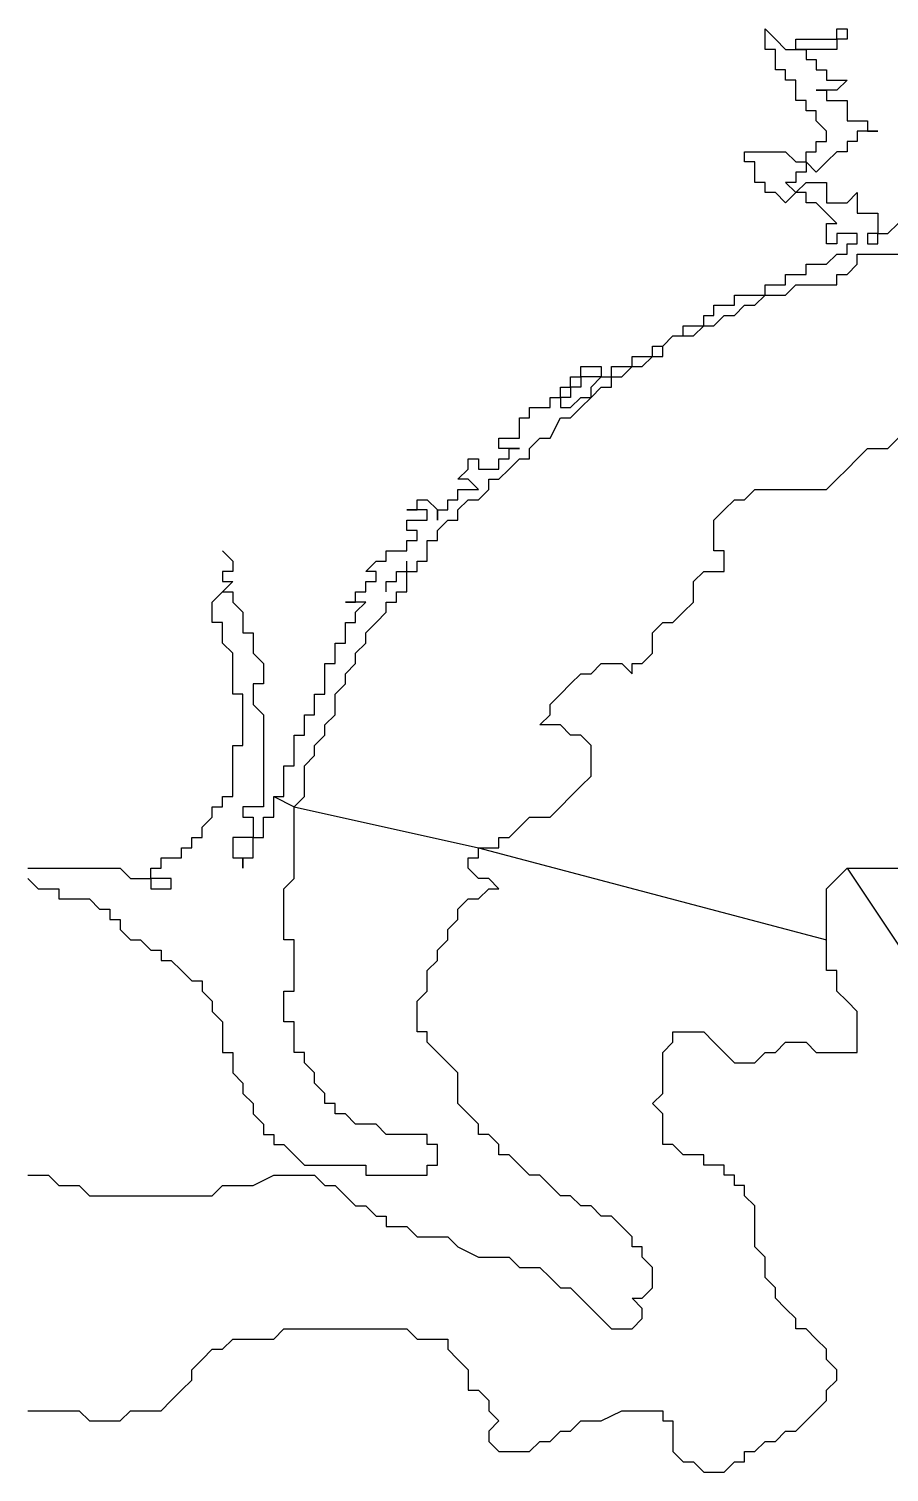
# Model space of a CAD drawing. Extents: x -79.2 to -65.2, y 32.5 to 44.8.
# Drawn here: x -78.159 to -77.319, y 33.32 to 34.73 of the extents above; entities that cross this region are included whole.
import ezdxf

# ---------------------------------------------------------------- set-up
doc = ezdxf.new("R2010")
doc.units = 0

msp = doc.modelspace()

# ---------------------------------------------------------------- linework, layer by layer
at = {"layer": '0FINSTR_G'}
for points in [[(-77.58, 34.4), (-77.57, 34.4), (-77.57, 34.41), (-77.57, 34.41), (-77.57, 34.41), (-77.56, 34.41), (-77.56, 34.41), (-77.55, 34.41), (-77.55, 34.42), (-77.55, 34.42), (-77.54, 34.42), (-77.54, 34.42), (-77.54, 34.42), (-77.53, 34.43), (-77.53, 34.43), (-77.53, 34.43), (-77.52, 34.43), (-77.52, 34.44), (-77.52, 34.44), (-77.51, 34.44), (-77.51, 34.44), (-77.51, 34.44), (-77.5, 34.44), (-77.5, 34.45), (-77.5, 34.45), (-77.5, 34.45), (-77.49, 34.45), (-77.49, 34.45), (-77.49, 34.46), (-77.48, 34.46), (-77.48, 34.46), (-77.48, 34.46), (-77.47, 34.46), (-77.47, 34.46), (-77.47, 34.46), (-77.47, 34.47), (-77.46, 34.47), (-77.46, 34.47), (-77.46, 34.47), (-77.45, 34.47), (-77.45, 34.47), (-77.45, 34.47), (-77.44, 34.47), (-77.44, 34.48), (-77.44, 34.48), (-77.43, 34.48), (-77.43, 34.48), (-77.43, 34.48), (-77.42, 34.48), (-77.42, 34.49), (-77.42, 34.49), (-77.41, 34.49), (-77.41, 34.49), (-77.41, 34.49), (-77.4, 34.49), (-77.4, 34.5), (-77.39, 34.5), (-77.39, 34.5), (-77.39, 34.5), (-77.38, 34.5), (-77.38, 34.5), (-77.38, 34.5), (-77.38, 34.5), (-77.37, 34.51), (-77.37, 34.51), (-77.37, 34.51), (-77.36, 34.51), (-77.36, 34.51), (-77.36, 34.52), (-77.35, 34.52), (-77.35, 34.52), (-77.35, 34.52), (-77.35, 34.53), (-77.35, 34.53), (-77.36, 34.53), (-77.36, 34.53), (-77.37, 34.53), (-77.37, 34.53), (-77.37, 34.52), (-77.37, 34.52), (-77.37, 34.52), (-77.37, 34.52), (-77.38, 34.52), (-77.38, 34.52), (-77.38, 34.52), (-77.38, 34.53), (-77.38, 34.53), (-77.38, 34.53), (-77.38, 34.53), (-77.38, 34.54), (-77.37, 34.54), (-77.37, 34.54), (-77.37, 34.54), (-77.38, 34.55), (-77.38, 34.55), (-77.38, 34.55), (-77.38, 34.55), (-77.38, 34.55), (-77.39, 34.56), (-77.39, 34.56), (-77.4, 34.56), (-77.4, 34.56), (-77.4, 34.57), (-77.41, 34.57), (-77.41, 34.57), (-77.41, 34.57), (-77.42, 34.56), (-77.42, 34.56), (-77.42, 34.56), (-77.43, 34.57), (-77.43, 34.57), (-77.44, 34.57), (-77.44, 34.57), (-77.44, 34.57), (-77.44, 34.58), (-77.44, 34.58), (-77.44, 34.58), (-77.45, 34.58), (-77.45, 34.59), (-77.45, 34.59), (-77.45, 34.59), (-77.45, 34.6), (-77.45, 34.6), (-77.45, 34.6), (-77.46, 34.6), (-77.46, 34.6), (-77.46, 34.6), (-77.46, 34.61), (-77.45, 34.61), (-77.45, 34.61), (-77.45, 34.61), (-77.45, 34.61), (-77.44, 34.61), (-77.44, 34.61), (-77.43, 34.61), (-77.43, 34.61), (-77.43, 34.61), (-77.42, 34.61), (-77.42, 34.61), (-77.42, 34.61), (-77.42, 34.61), (-77.41, 34.6), (-77.41, 34.6), (-77.41, 34.6), (-77.4, 34.6), (-77.4, 34.61), (-77.4, 34.61), (-77.4, 34.61), (-77.39, 34.61), (-77.39, 34.62), (-77.39, 34.62), (-77.38, 34.62), (-77.38, 34.62), (-77.38, 34.62), (-77.38, 34.62), (-77.38, 34.63), (-77.38, 34.63), (-77.38, 34.63), (-77.38, 34.63), (-77.39, 34.64), (-77.39, 34.64), (-77.39, 34.64), (-77.39, 34.64), (-77.39, 34.65), (-77.39, 34.65), (-77.39, 34.65), (-77.4, 34.65), (-77.4, 34.66), (-77.4, 34.66), (-77.4, 34.66), (-77.4, 34.66), (-77.41, 34.66), (-77.41, 34.67), (-77.41, 34.67), (-77.41, 34.67), (-77.41, 34.67), (-77.41, 34.68), (-77.42, 34.68), (-77.42, 34.68), (-77.42, 34.69), (-77.42, 34.69), (-77.42, 34.69), (-77.43, 34.69), (-77.43, 34.69), (-77.43, 34.69), (-77.43, 34.7), (-77.43, 34.7), (-77.43, 34.7), (-77.43, 34.71), (-77.43, 34.71), (-77.44, 34.71), (-77.44, 34.72), (-77.44, 34.72), (-77.44, 34.72), (-77.44, 34.73)], [(-77.44, 34.73), (-77.43, 34.72), (-77.43, 34.72), (-77.43, 34.72), (-77.43, 34.72), (-77.42, 34.71), (-77.42, 34.71), (-77.42, 34.71), (-77.41, 34.71), (-77.41, 34.72), (-77.41, 34.72), (-77.41, 34.72), (-77.41, 34.72), (-77.4, 34.72), (-77.4, 34.72), (-77.4, 34.72), (-77.39, 34.72), (-77.39, 34.72), (-77.39, 34.72), (-77.38, 34.72), (-77.38, 34.72), (-77.38, 34.72), (-77.37, 34.72), (-77.37, 34.73), (-77.37, 34.73), (-77.37, 34.73), (-77.36, 34.73), (-77.36, 34.73), (-77.36, 34.72), (-77.36, 34.72), (-77.37, 34.72), (-77.37, 34.72), (-77.37, 34.72), (-77.37, 34.71), (-77.38, 34.71), (-77.38, 34.71), (-77.39, 34.71), (-77.39, 34.71), (-77.4, 34.71), (-77.4, 34.71), (-77.4, 34.71), (-77.41, 34.71), (-77.41, 34.71), (-77.4, 34.71), (-77.4, 34.7), (-77.4, 34.7), (-77.39, 34.7), (-77.39, 34.7), (-77.39, 34.7), (-77.39, 34.7), (-77.39, 34.69), (-77.39, 34.69), (-77.38, 34.69), (-77.38, 34.68), (-77.38, 34.68), (-77.38, 34.68), (-77.37, 34.68), (-77.37, 34.68), (-77.36, 34.68), (-77.36, 34.68), (-77.37, 34.67), (-77.37, 34.67), (-77.37, 34.67), (-77.38, 34.67), (-77.38, 34.67), (-77.39, 34.67), (-77.38, 34.67), (-77.38, 34.67), (-77.38, 34.66), (-77.38, 34.66), (-77.37, 34.66), (-77.37, 34.66), (-77.37, 34.66), (-77.37, 34.66), (-77.36, 34.66), (-77.36, 34.65), (-77.36, 34.65), (-77.36, 34.65), (-77.36, 34.65), (-77.36, 34.64), (-77.35, 34.64), (-77.35, 34.64), (-77.35, 34.64), (-77.35, 34.64), (-77.34, 34.64), (-77.34, 34.64), (-77.34, 34.63), (-77.33, 34.63), (-77.34, 34.63), (-77.34, 34.63), (-77.34, 34.63), (-77.35, 34.63), (-77.35, 34.63), (-77.35, 34.62), (-77.35, 34.62), (-77.36, 34.62), (-77.36, 34.62), (-77.36, 34.62), (-77.36, 34.62), (-77.36, 34.61), (-77.37, 34.61), (-77.37, 34.61), (-77.37, 34.61), (-77.37, 34.61), (-77.38, 34.6), (-77.38, 34.6), (-77.38, 34.6), (-77.38, 34.6), (-77.39, 34.59), (-77.39, 34.59), (-77.4, 34.6), (-77.4, 34.6), (-77.4, 34.59), (-77.41, 34.59), (-77.41, 34.59), (-77.41, 34.59), (-77.41, 34.58), (-77.41, 34.58), (-77.42, 34.58), (-77.42, 34.58), (-77.41, 34.57), (-77.41, 34.57), (-77.41, 34.57), (-77.4, 34.58), (-77.4, 34.58), (-77.4, 34.58), (-77.39, 34.58), (-77.39, 34.58), (-77.39, 34.58), (-77.38, 34.58), (-77.38, 34.58), (-77.38, 34.57), (-77.38, 34.57), (-77.38, 34.57), (-77.38, 34.56), (-77.37, 34.56), (-77.37, 34.56), (-77.37, 34.56), (-77.36, 34.56), (-77.36, 34.56), (-77.36, 34.56), (-77.35, 34.57), (-77.35, 34.57), (-77.35, 34.56), (-77.35, 34.56), (-77.35, 34.56), (-77.35, 34.56), (-77.35, 34.55), (-77.35, 34.55), (-77.35, 34.55), (-77.34, 34.55), (-77.34, 34.55), (-77.34, 34.55), (-77.33, 34.55), (-77.33, 34.54), (-77.33, 34.54), (-77.33, 34.54), (-77.33, 34.54), (-77.33, 34.53), (-77.33, 34.53), (-77.34, 34.53), (-77.34, 34.53), (-77.34, 34.53), (-77.34, 34.52), (-77.34, 34.52), (-77.34, 34.52), (-77.34, 34.52), (-77.33, 34.52), (-77.33, 34.53), (-77.33, 34.53), (-77.32, 34.53), (-77.32, 34.53), (-77.31, 34.54)], [(-77.58, 34.39), (-77.58, 34.39), (-77.57, 34.4), (-77.56, 34.4), (-77.55, 34.41), (-77.54, 34.41), (-77.54, 34.42), (-77.54, 34.42), (-77.53, 34.43), (-77.52, 34.43), (-77.51, 34.43), (-77.5, 34.44), (-77.5, 34.44), (-77.49, 34.44), (-77.48, 34.45), (-77.47, 34.45), (-77.47, 34.45), (-77.46, 34.46), (-77.45, 34.46), (-77.45, 34.46), (-77.44, 34.47), (-77.44, 34.47), (-77.43, 34.47), (-77.43, 34.47), (-77.42, 34.47), (-77.41, 34.48), (-77.41, 34.48), (-77.41, 34.48), (-77.41, 34.48), (-77.4, 34.48), (-77.4, 34.48), (-77.4, 34.48), (-77.4, 34.48), (-77.4, 34.48), (-77.39, 34.48), (-77.38, 34.48), (-77.38, 34.48), (-77.37, 34.48), (-77.37, 34.49), (-77.37, 34.49), (-77.36, 34.49), (-77.36, 34.49), (-77.35, 34.5), (-77.35, 34.51), (-77.35, 34.51), (-77.34, 34.51), (-77.33, 34.51), (-77.33, 34.51), (-77.33, 34.51), (-77.32, 34.51), (-77.32, 34.51), (-77.32, 34.51), (-77.31, 34.51)], [(-77.92, 33.98), (-77.92, 33.98), (-77.91, 33.98), (-77.91, 33.98), (-77.91, 33.99), (-77.91, 33.99), (-77.91, 33.99), (-77.91, 33.99), (-77.91, 34), (-77.91, 34), (-77.91, 34), (-77.91, 34.01), (-77.9, 34.01), (-77.9, 34.01), (-77.9, 34.01), (-77.9, 34.02), (-77.9, 34.02), (-77.9, 34.02), (-77.9, 34.03), (-77.9, 34.03), (-77.9, 34.03), (-77.9, 34.04), (-77.89, 34.04), (-77.89, 34.04), (-77.89, 34.04), (-77.89, 34.05), (-77.89, 34.05), (-77.89, 34.05), (-77.89, 34.05), (-77.89, 34.06), (-77.89, 34.06), (-77.88, 34.06), (-77.88, 34.06), (-77.88, 34.07), (-77.88, 34.07), (-77.88, 34.07), (-77.88, 34.08), (-77.88, 34.08), (-77.88, 34.08), (-77.87, 34.08), (-77.87, 34.09), (-77.87, 34.09), (-77.87, 34.09), (-77.87, 34.1), (-77.87, 34.1), (-77.87, 34.1), (-77.87, 34.1), (-77.87, 34.11), (-77.87, 34.11), (-77.86, 34.11), (-77.86, 34.12), (-77.86, 34.12), (-77.86, 34.12), (-77.86, 34.12), (-77.86, 34.13), (-77.86, 34.13), (-77.85, 34.13), (-77.85, 34.13), (-77.85, 34.14), (-77.85, 34.14), (-77.85, 34.14), (-77.85, 34.14), (-77.85, 34.15), (-77.85, 34.15), (-77.84, 34.15), (-77.84, 34.15), (-77.84, 34.16), (-77.84, 34.16), (-77.84, 34.16), (-77.84, 34.16), (-77.83, 34.17), (-77.83, 34.17), (-77.83, 34.17), (-77.83, 34.17), (-77.83, 34.17), (-77.84, 34.17), (-77.84, 34.17), (-77.84, 34.17), (-77.85, 34.17), (-77.85, 34.17), (-77.84, 34.17), (-77.84, 34.18), (-77.84, 34.18), (-77.84, 34.18), (-77.83, 34.18), (-77.83, 34.18), (-77.83, 34.19), (-77.83, 34.19), (-77.83, 34.19), (-77.82, 34.19), (-77.82, 34.19), (-77.82, 34.2), (-77.83, 34.2), (-77.83, 34.2), (-77.83, 34.2), (-77.82, 34.21), (-77.82, 34.21), (-77.82, 34.21), (-77.81, 34.21), (-77.81, 34.21), (-77.81, 34.21), (-77.81, 34.21), (-77.81, 34.22), (-77.81, 34.22), (-77.81, 34.22), (-77.8, 34.22), (-77.8, 34.22), (-77.8, 34.22), (-77.8, 34.22), (-77.79, 34.22), (-77.79, 34.22), (-77.79, 34.23), (-77.79, 34.23), (-77.79, 34.23), (-77.78, 34.23), (-77.78, 34.23), (-77.78, 34.24), (-77.78, 34.24), (-77.79, 34.24), (-77.79, 34.24), (-77.79, 34.24), (-77.79, 34.25), (-77.78, 34.25), (-77.78, 34.25), (-77.78, 34.25), (-77.77, 34.25), (-77.77, 34.25), (-77.77, 34.26), (-77.78, 34.26), (-77.78, 34.26), (-77.78, 34.26), (-77.79, 34.26), (-77.79, 34.26), (-77.79, 34.26), (-77.78, 34.26), (-77.78, 34.26), (-77.78, 34.27), (-77.77, 34.27), (-77.77, 34.27), (-77.77, 34.27), (-77.76, 34.26), (-77.76, 34.26), (-77.76, 34.26), (-77.76, 34.26), (-77.76, 34.25), (-77.76, 34.26), (-77.76, 34.26), (-77.75, 34.26), (-77.75, 34.26), (-77.75, 34.27), (-77.75, 34.27), (-77.74, 34.27), (-77.74, 34.27), (-77.74, 34.27), (-77.74, 34.28), (-77.73, 34.28), (-77.73, 34.28), (-77.73, 34.28), (-77.73, 34.28), (-77.72, 34.28), (-77.73, 34.29), (-77.73, 34.29), (-77.73, 34.29), (-77.74, 34.29), (-77.74, 34.29), (-77.74, 34.29), (-77.73, 34.3), (-77.73, 34.3), (-77.73, 34.3), (-77.73, 34.3), (-77.73, 34.3), (-77.73, 34.31), (-77.73, 34.31), (-77.73, 34.31), (-77.72, 34.31), (-77.72, 34.31), (-77.72, 34.31), (-77.72, 34.31), (-77.72, 34.3), (-77.72, 34.3), (-77.72, 34.3), (-77.71, 34.3), (-77.71, 34.3), (-77.71, 34.3), (-77.7, 34.3), (-77.7, 34.3), (-77.7, 34.31), (-77.69, 34.31), (-77.69, 34.31), (-77.69, 34.31), (-77.69, 34.31), (-77.69, 34.32), (-77.68, 34.32), (-77.68, 34.32), (-77.68, 34.32), (-77.68, 34.32), (-77.69, 34.32), (-77.69, 34.32), (-77.69, 34.32), (-77.69, 34.32), (-77.7, 34.32), (-77.7, 34.32), (-77.7, 34.32), (-77.7, 34.33), (-77.7, 34.33), (-77.7, 34.33), (-77.69, 34.33), (-77.69, 34.33), (-77.69, 34.33), (-77.68, 34.33), (-77.68, 34.34), (-77.68, 34.34), (-77.68, 34.34), (-77.68, 34.35), (-77.68, 34.35), (-77.68, 34.35), (-77.67, 34.35), (-77.67, 34.35), (-77.67, 34.35), (-77.67, 34.36), (-77.66, 34.36), (-77.66, 34.36), (-77.66, 34.36), (-77.66, 34.36), (-77.65, 34.36), (-77.65, 34.37), (-77.65, 34.37), (-77.64, 34.37), (-77.64, 34.37), (-77.64, 34.38), (-77.64, 34.38), (-77.63, 34.38), (-77.63, 34.38), (-77.63, 34.38), (-77.63, 34.39), (-77.62, 34.39), (-77.62, 34.39), (-77.62, 34.39), (-77.62, 34.39), (-77.62, 34.4), (-77.61, 34.4), (-77.61, 34.4), (-77.61, 34.4), (-77.6, 34.4), (-77.6, 34.39), (-77.6, 34.39), (-77.61, 34.39), (-77.61, 34.39), (-77.61, 34.39), (-77.62, 34.39), (-77.62, 34.38), (-77.62, 34.38), (-77.63, 34.38), (-77.63, 34.38), (-77.63, 34.37), (-77.63, 34.37), (-77.64, 34.37), (-77.64, 34.37), (-77.64, 34.37), (-77.64, 34.36), (-77.64, 34.36), (-77.64, 34.36), (-77.64, 34.36), (-77.64, 34.36), (-77.64, 34.36), (-77.63, 34.36), (-77.63, 34.36), (-77.63, 34.36), (-77.63, 34.36), (-77.62, 34.37), (-77.62, 34.37), (-77.62, 34.37), (-77.62, 34.37), (-77.61, 34.37), (-77.61, 34.38), (-77.61, 34.38), (-77.61, 34.38), (-77.6, 34.39), (-77.6, 34.39), (-77.6, 34.39), (-77.59, 34.39), (-77.59, 34.39), (-77.59, 34.39), (-77.59, 34.4), (-77.58, 34.4), (-77.58, 34.4), (-77.58, 34.4)], [(-77.9, 33.97), (-77.9, 33.97), (-77.89, 33.98), (-77.89, 33.98), (-77.89, 33.99), (-77.89, 33.99), (-77.89, 33.99), (-77.89, 34), (-77.89, 34), (-77.89, 34.01), (-77.89, 34.01), (-77.88, 34.02), (-77.88, 34.02), (-77.88, 34.03), (-77.88, 34.03), (-77.87, 34.04), (-77.87, 34.05), (-77.87, 34.05), (-77.86, 34.06), (-77.86, 34.06), (-77.86, 34.07), (-77.86, 34.07), (-77.86, 34.08), (-77.86, 34.08), (-77.85, 34.09), (-77.85, 34.09), (-77.85, 34.1), (-77.85, 34.1), (-77.84, 34.11), (-77.84, 34.11), (-77.84, 34.11), (-77.84, 34.12), (-77.84, 34.12), (-77.83, 34.13), (-77.83, 34.13), (-77.83, 34.14), (-77.82, 34.15), (-77.82, 34.15), (-77.82, 34.15), (-77.81, 34.16), (-77.81, 34.16), (-77.81, 34.17), (-77.8, 34.17), (-77.8, 34.18), (-77.79, 34.18), (-77.79, 34.19), (-77.79, 34.2), (-77.78, 34.2), (-77.78, 34.21), (-77.77, 34.21), (-77.77, 34.22), (-77.77, 34.22), (-77.77, 34.23), (-77.76, 34.23), (-77.76, 34.24), (-77.76, 34.24), (-77.75, 34.25), (-77.74, 34.25), (-77.74, 34.26), (-77.73, 34.27), (-77.72, 34.27), (-77.71, 34.28), (-77.71, 34.29), (-77.7, 34.29), (-77.7, 34.29), (-77.69, 34.3), (-77.68, 34.31), (-77.67, 34.31), (-77.67, 34.32), (-77.66, 34.33), (-77.66, 34.33), (-77.65, 34.33), (-77.64, 34.35), (-77.63, 34.35), (-77.62, 34.36), (-77.61, 34.37), (-77.61, 34.37), (-77.6, 34.38), (-77.59, 34.38), (-77.59, 34.39), (-77.58, 34.39)], [(-77.72, 33.93), (-77.71, 33.93), (-77.7, 33.93), (-77.7, 33.94), (-77.69, 33.94), (-77.68, 33.95), (-77.67, 33.96), (-77.66, 33.96), (-77.65, 33.96), (-77.64, 33.97), (-77.64, 33.97), (-77.63, 33.98), (-77.62, 33.99), (-77.61, 34), (-77.61, 34.01), (-77.61, 34.02), (-77.61, 34.03), (-77.62, 34.04), (-77.63, 34.04), (-77.64, 34.05), (-77.65, 34.05), (-77.65, 34.05), (-77.66, 34.05), (-77.65, 34.06), (-77.65, 34.06), (-77.65, 34.07), (-77.65, 34.07), (-77.64, 34.08), (-77.63, 34.09), (-77.63, 34.09), (-77.62, 34.1), (-77.61, 34.1), (-77.6, 34.11), (-77.59, 34.11), (-77.58, 34.11), (-77.57, 34.1), (-77.57, 34.11), (-77.56, 34.11), (-77.55, 34.12), (-77.55, 34.13), (-77.55, 34.14), (-77.55, 34.14), (-77.54, 34.15), (-77.53, 34.15), (-77.53, 34.15), (-77.52, 34.16), (-77.51, 34.17), (-77.51, 34.18), (-77.51, 34.19), (-77.5, 34.2), (-77.49, 34.2), (-77.48, 34.2), (-77.48, 34.21), (-77.48, 34.21), (-77.48, 34.22), (-77.49, 34.22), (-77.49, 34.23), (-77.49, 34.24), (-77.49, 34.24), (-77.49, 34.25), (-77.48, 34.26), (-77.47, 34.27), (-77.46, 34.27), (-77.45, 34.28), (-77.44, 34.28), (-77.43, 34.28), (-77.42, 34.28), (-77.41, 34.28), (-77.4, 34.28), (-77.39, 34.28), (-77.38, 34.28), (-77.37, 34.29), (-77.36, 34.3), (-77.36, 34.3), (-77.35, 34.31), (-77.34, 34.32), (-77.33, 34.32), (-77.32, 34.32), (-77.31, 34.33)], [(-77.97, 34.22), (-77.97, 34.22), (-77.96, 34.21), (-77.96, 34.21), (-77.96, 34.21), (-77.96, 34.2), (-77.96, 34.2), (-77.97, 34.2), (-77.97, 34.19), (-77.96, 34.19), (-77.96, 34.19), (-77.97, 34.18)], [(-77.81, 34.18), (-77.81, 34.18), (-77.81, 34.18), (-77.81, 34.19), (-77.8, 34.19), (-77.8, 34.19), (-77.8, 34.19), (-77.8, 34.2), (-77.8, 34.2), (-77.8, 34.2), (-77.79, 34.2), (-77.79, 34.21)], [(-77.96, 34), (-77.96, 34), (-77.96, 34.01), (-77.96, 34.01), (-77.96, 34.02), (-77.96, 34.02), (-77.96, 34.02), (-77.96, 34.03), (-77.96, 34.03), (-77.95, 34.03), (-77.95, 34.04), (-77.95, 34.04), (-77.95, 34.04), (-77.95, 34.05), (-77.95, 34.05), (-77.95, 34.05), (-77.95, 34.06), (-77.95, 34.06), (-77.95, 34.06), (-77.95, 34.07), (-77.95, 34.07), (-77.95, 34.07), (-77.95, 34.07), (-77.95, 34.08), (-77.96, 34.08), (-77.96, 34.08), (-77.96, 34.09), (-77.96, 34.09), (-77.96, 34.09), (-77.96, 34.1), (-77.96, 34.1), (-77.96, 34.1), (-77.96, 34.11), (-77.96, 34.11), (-77.96, 34.11), (-77.96, 34.12), (-77.96, 34.12), (-77.96, 34.12), (-77.97, 34.13), (-77.97, 34.13), (-77.97, 34.13), (-77.97, 34.13), (-77.97, 34.14), (-77.97, 34.14), (-77.97, 34.14), (-77.97, 34.15), (-77.97, 34.15), (-77.97, 34.15), (-77.98, 34.15), (-77.98, 34.16), (-77.98, 34.16), (-77.98, 34.16), (-77.98, 34.17), (-77.98, 34.17), (-77.98, 34.17), (-77.98, 34.17), (-77.97, 34.18), (-77.97, 34.18), (-77.97, 34.18), (-77.97, 34.18)], [(-77.97, 34.18), (-77.96, 34.18), (-77.96, 34.18), (-77.96, 34.17), (-77.96, 34.17), (-77.96, 34.17), (-77.96, 34.17), (-77.95, 34.16), (-77.95, 34.16), (-77.95, 34.16), (-77.95, 34.15), (-77.95, 34.15), (-77.95, 34.15), (-77.95, 34.15), (-77.95, 34.14), (-77.95, 34.14), (-77.94, 34.14), (-77.94, 34.14), (-77.94, 34.14), (-77.94, 34.13), (-77.94, 34.13), (-77.94, 34.13), (-77.94, 34.12), (-77.94, 34.12), (-77.94, 34.12), (-77.93, 34.11), (-77.93, 34.11), (-77.93, 34.11), (-77.93, 34.1), (-77.93, 34.1), (-77.93, 34.1), (-77.93, 34.09), (-77.93, 34.09), (-77.94, 34.09), (-77.94, 34.08), (-77.94, 34.08), (-77.94, 34.08), (-77.94, 34.07), (-77.94, 34.07), (-77.94, 34.07), (-77.93, 34.06), (-77.93, 34.06), (-77.93, 34.06), (-77.93, 34.05), (-77.93, 34.05), (-77.93, 34.05), (-77.93, 34.05), (-77.93, 34.04), (-77.93, 34.04), (-77.93, 34.03), (-77.93, 34.03), (-77.93, 34.03), (-77.93, 34.02), (-77.93, 34.02), (-77.93, 34.02), (-77.93, 34.01), (-77.93, 34.01), (-77.93, 34.01), (-77.93, 34), (-77.93, 34), (-77.93, 34), (-77.93, 33.99), (-77.93, 33.99), (-77.93, 33.99), (-77.93, 33.98), (-77.93, 33.98), (-77.93, 33.98), (-77.93, 33.97), (-77.94, 33.97), (-77.94, 33.97), (-77.94, 33.97), (-77.94, 33.97), (-77.95, 33.97), (-77.95, 33.96), (-77.95, 33.96), (-77.94, 33.96), (-77.94, 33.96), (-77.94, 33.95), (-77.94, 33.95), (-77.94, 33.95), (-77.94, 33.94), (-77.94, 33.94), (-77.94, 33.94), (-77.95, 33.94), (-77.95, 33.94), (-77.95, 33.94), (-77.96, 33.94), (-77.96, 33.93), (-77.96, 33.93), (-77.96, 33.93), (-77.96, 33.92), (-77.96, 33.92), (-77.96, 33.92), (-77.95, 33.92), (-77.95, 33.91), (-77.95, 33.92), (-77.95, 33.92), (-77.95, 33.92), (-77.94, 33.92), (-77.94, 33.93), (-77.94, 33.93), (-77.94, 33.93), (-77.94, 33.93), (-77.94, 33.94), (-77.94, 33.94), (-77.93, 33.94), (-77.93, 33.94), (-77.93, 33.95), (-77.93, 33.95), (-77.93, 33.95), (-77.93, 33.95), (-77.93, 33.96), (-77.92, 33.96), (-77.92, 33.96), (-77.92, 33.96), (-77.92, 33.97), (-77.92, 33.97), (-77.92, 33.98), (-77.92, 33.98)], [(-78.16, 33.91), (-78.15, 33.91), (-78.15, 33.91), (-78.14, 33.91), (-78.14, 33.91), (-78.14, 33.91), (-78.13, 33.91), (-78.13, 33.91), (-78.13, 33.91), (-78.12, 33.91), (-78.12, 33.91), (-78.11, 33.91), (-78.11, 33.91), (-78.11, 33.91), (-78.1, 33.91), (-78.1, 33.91), (-78.09, 33.91), (-78.09, 33.91), (-78.09, 33.91), (-78.08, 33.91), (-78.08, 33.91), (-78.08, 33.91), (-78.07, 33.91), (-78.07, 33.91), (-78.07, 33.91), (-78.06, 33.9), (-78.06, 33.9), (-78.05, 33.9), (-78.05, 33.9), (-78.04, 33.9), (-78.04, 33.89), (-78.03, 33.89), (-78.03, 33.89), (-78.03, 33.89), (-78.02, 33.89), (-78.02, 33.89), (-78.02, 33.9), (-78.02, 33.9), (-78.02, 33.9), (-78.03, 33.9), (-78.03, 33.9), (-78.04, 33.9), (-78.04, 33.91), (-78.04, 33.91), (-78.04, 33.91), (-78.03, 33.91), (-78.03, 33.91), (-78.03, 33.92), (-78.02, 33.92), (-78.02, 33.92), (-78.01, 33.92), (-78.01, 33.93), (-78, 33.93), (-78, 33.93), (-78, 33.93), (-78, 33.94), (-78, 33.94), (-77.99, 33.94), (-77.99, 33.95), (-77.99, 33.95), (-77.99, 33.95), (-77.98, 33.96), (-77.98, 33.96), (-77.98, 33.97), (-77.98, 33.97), (-77.97, 33.97), (-77.97, 33.98), (-77.96, 33.98), (-77.96, 33.98), (-77.96, 33.99), (-77.96, 33.99), (-77.96, 33.99), (-77.96, 33.99), (-77.96, 34), (-77.96, 34)], [(-78.16, 33.9), (-78.15, 33.89), (-78.15, 33.89), (-78.15, 33.89), (-78.14, 33.89), (-78.14, 33.89), (-78.13, 33.89), (-78.13, 33.88), (-78.12, 33.88), (-78.11, 33.88), (-78.1, 33.88), (-78.09, 33.87), (-78.08, 33.87), (-78.08, 33.86), (-78.08, 33.86), (-78.07, 33.86), (-78.07, 33.85), (-78.06, 33.84), (-78.05, 33.84), (-78.05, 33.84), (-78.05, 33.84), (-78.05, 33.84), (-78.04, 33.83), (-78.03, 33.83), (-78.03, 33.82), (-78.02, 33.82), (-78.01, 33.81), (-78.01, 33.81), (-78, 33.8), (-77.99, 33.8), (-77.99, 33.79), (-77.99, 33.79), (-77.98, 33.78), (-77.98, 33.78), (-77.98, 33.77), (-77.97, 33.76), (-77.97, 33.75), (-77.97, 33.75), (-77.97, 33.74), (-77.97, 33.73), (-77.96, 33.73), (-77.96, 33.72), (-77.96, 33.71), (-77.95, 33.7), (-77.95, 33.69), (-77.94, 33.68), (-77.94, 33.67), (-77.93, 33.66), (-77.93, 33.65), (-77.93, 33.65), (-77.92, 33.65), (-77.92, 33.64), (-77.91, 33.64), (-77.91, 33.64), (-77.9, 33.63), (-77.9, 33.63), (-77.9, 33.63), (-77.89, 33.62), (-77.89, 33.62), (-77.88, 33.62), (-77.88, 33.62), (-77.88, 33.62), (-77.87, 33.62), (-77.87, 33.62), (-77.87, 33.62), (-77.86, 33.62), (-77.86, 33.62), (-77.86, 33.62), (-77.85, 33.62), (-77.85, 33.62), (-77.85, 33.62), (-77.84, 33.62), (-77.84, 33.62), (-77.83, 33.62), (-77.83, 33.61), (-77.82, 33.61), (-77.82, 33.61), (-77.81, 33.61), (-77.8, 33.61), (-77.8, 33.61), (-77.79, 33.61), (-77.79, 33.61), (-77.78, 33.61), (-77.78, 33.61), (-77.77, 33.61), (-77.77, 33.62), (-77.77, 33.62), (-77.76, 33.62), (-77.76, 33.62), (-77.76, 33.63), (-77.76, 33.63), (-77.76, 33.63), (-77.76, 33.64), (-77.76, 33.64), (-77.76, 33.64), (-77.76, 33.64), (-77.76, 33.64), (-77.77, 33.64), (-77.77, 33.65), (-77.78, 33.65), (-77.78, 33.65), (-77.79, 33.65), (-77.8, 33.65), (-77.8, 33.65), (-77.81, 33.65), (-77.82, 33.66), (-77.82, 33.66), (-77.83, 33.66), (-77.83, 33.66), (-77.83, 33.66), (-77.83, 33.66), (-77.84, 33.66), (-77.84, 33.66), (-77.84, 33.66), (-77.85, 33.67), (-77.85, 33.67), (-77.86, 33.67), (-77.86, 33.67), (-77.86, 33.68), (-77.87, 33.68), (-77.87, 33.68), (-77.87, 33.68), (-77.87, 33.69), (-77.87, 33.69), (-77.88, 33.7), (-77.88, 33.7), (-77.88, 33.7), (-77.88, 33.71), (-77.89, 33.72), (-77.89, 33.72), (-77.89, 33.72), (-77.89, 33.73), (-77.89, 33.73), (-77.9, 33.73), (-77.9, 33.74), (-77.9, 33.74), (-77.9, 33.75), (-77.9, 33.76), (-77.91, 33.76), (-77.91, 33.77), (-77.91, 33.77), (-77.91, 33.77), (-77.91, 33.78), (-77.91, 33.78), (-77.91, 33.78), (-77.91, 33.79), (-77.91, 33.79), (-77.91, 33.79), (-77.9, 33.79), (-77.9, 33.8), (-77.9, 33.8), (-77.9, 33.8), (-77.9, 33.81), (-77.9, 33.81), (-77.9, 33.82), (-77.9, 33.82), (-77.9, 33.82), (-77.9, 33.82), (-77.9, 33.83), (-77.9, 33.83), (-77.9, 33.83), (-77.9, 33.84), (-77.91, 33.84), (-77.91, 33.84), (-77.91, 33.84), (-77.91, 33.85), (-77.91, 33.85), (-77.91, 33.86), (-77.91, 33.86), (-77.91, 33.86), (-77.91, 33.86), (-77.91, 33.86), (-77.91, 33.86), (-77.91, 33.87), (-77.91, 33.87), (-77.91, 33.88), (-77.91, 33.88), (-77.91, 33.89), (-77.91, 33.89), (-77.9, 33.9), (-77.9, 33.9), (-77.9, 33.9), (-77.9, 33.91), (-77.9, 33.91), (-77.9, 33.92), (-77.9, 33.93), (-77.9, 33.93), (-77.9, 33.94), (-77.9, 33.94), (-77.9, 33.95), (-77.9, 33.96), (-77.9, 33.96), (-77.9, 33.97), (-77.9, 33.97)], [(-77.92, 33.98), (-77.92, 33.98)], [(-77.92, 33.98), (-77.9, 33.97)], [(-77.9, 33.97), (-77.72, 33.93)], [(-78.16, 33.61), (-78.15, 33.61), (-78.14, 33.61), (-78.14, 33.61), (-78.13, 33.6), (-78.12, 33.6), (-78.12, 33.6), (-78.11, 33.6), (-78.11, 33.6), (-78.1, 33.59), (-78.1, 33.59), (-78.09, 33.59), (-78.08, 33.59), (-78.06, 33.59), (-78.05, 33.59), (-78.04, 33.59), (-78.03, 33.59), (-78.02, 33.59), (-78, 33.59), (-77.99, 33.59), (-77.98, 33.59), (-77.97, 33.6), (-77.96, 33.6), (-77.94, 33.6), (-77.92, 33.61), (-77.91, 33.61), (-77.91, 33.61), (-77.91, 33.61), (-77.91, 33.61), (-77.9, 33.61), (-77.9, 33.61), (-77.9, 33.61), (-77.89, 33.61), (-77.88, 33.61), (-77.88, 33.61), (-77.87, 33.6), (-77.87, 33.6), (-77.86, 33.6), (-77.86, 33.6), (-77.86, 33.6), (-77.85, 33.59), (-77.85, 33.59), (-77.84, 33.58), (-77.83, 33.58), (-77.83, 33.58), (-77.82, 33.57), (-77.82, 33.57), (-77.82, 33.57), (-77.81, 33.57), (-77.81, 33.56), (-77.8, 33.56), (-77.8, 33.56), (-77.8, 33.56), (-77.79, 33.56), (-77.78, 33.55), (-77.78, 33.55), (-77.77, 33.55), (-77.75, 33.55), (-77.74, 33.54), (-77.72, 33.53), (-77.71, 33.53), (-77.69, 33.53), (-77.68, 33.52), (-77.67, 33.52), (-77.66, 33.52), (-77.65, 33.51), (-77.64, 33.5), (-77.63, 33.5), (-77.62, 33.49), (-77.61, 33.48), (-77.6, 33.47), (-77.6, 33.47), (-77.59, 33.46), (-77.57, 33.46), (-77.57, 33.46), (-77.57, 33.46), (-77.56, 33.47), (-77.56, 33.47), (-77.56, 33.48), (-77.57, 33.49), (-77.56, 33.49), (-77.56, 33.49), (-77.55, 33.5), (-77.55, 33.51), (-77.55, 33.51), (-77.55, 33.52), (-77.55, 33.52), (-77.55, 33.52), (-77.56, 33.53), (-77.56, 33.54), (-77.57, 33.54), (-77.57, 33.55), (-77.58, 33.56), (-77.59, 33.57), (-77.6, 33.57), (-77.61, 33.58), (-77.62, 33.58), (-77.63, 33.59), (-77.64, 33.59), (-77.65, 33.6), (-77.65, 33.6), (-77.66, 33.61), (-77.67, 33.61), (-77.68, 33.62), (-77.68, 33.62), (-77.69, 33.63), (-77.69, 33.63), (-77.7, 33.63), (-77.7, 33.64), (-77.71, 33.65), (-77.72, 33.65), (-77.72, 33.66), (-77.73, 33.67), (-77.74, 33.68), (-77.74, 33.69), (-77.74, 33.7), (-77.74, 33.71), (-77.75, 33.72), (-77.76, 33.73), (-77.76, 33.73), (-77.77, 33.74), (-77.77, 33.75), (-77.78, 33.75), (-77.78, 33.76), (-77.78, 33.77), (-77.78, 33.78), (-77.78, 33.78), (-77.78, 33.78), (-77.77, 33.79), (-77.77, 33.8), (-77.77, 33.81), (-77.76, 33.82), (-77.76, 33.83), (-77.76, 33.83), (-77.75, 33.84), (-77.75, 33.85), (-77.74, 33.86), (-77.74, 33.87), (-77.74, 33.87), (-77.73, 33.88), (-77.73, 33.88), (-77.72, 33.88), (-77.71, 33.89), (-77.71, 33.89), (-77.7, 33.89), (-77.71, 33.9), (-77.71, 33.9), (-77.72, 33.9), (-77.72, 33.9), (-77.73, 33.91), (-77.73, 33.91), (-77.73, 33.91), (-77.73, 33.92), (-77.73, 33.92), (-77.72, 33.92), (-77.72, 33.93)], [(-77.72, 33.93), (-77.38, 33.84)], [(-77.38, 33.84), (-77.38, 33.85), (-77.38, 33.86), (-77.38, 33.86), (-77.38, 33.87), (-77.38, 33.88), (-77.38, 33.89), (-77.37, 33.9), (-77.37, 33.9), (-77.36, 33.91)], [(-77.36, 33.91), (-77.36, 33.91), (-77.36, 33.91), (-77.35, 33.91), (-77.35, 33.91), (-77.34, 33.91), (-77.34, 33.91), (-77.33, 33.91), (-77.33, 33.91), (-77.33, 33.91), (-77.32, 33.91), (-77.32, 33.91), (-77.31, 33.91)], [(-77.36, 33.91), (-77.06, 33.46)], [(-78.16, 33.38), (-78.15, 33.38), (-78.15, 33.38), (-78.13, 33.38), (-78.12, 33.38), (-78.11, 33.38), (-78.1, 33.37), (-78.09, 33.37), (-78.08, 33.37), (-78.07, 33.37), (-78.06, 33.38), (-78.04, 33.38), (-78.03, 33.38), (-78.02, 33.39), (-78.01, 33.4), (-78, 33.41), (-78, 33.42), (-77.99, 33.43), (-77.98, 33.44), (-77.97, 33.44), (-77.96, 33.45), (-77.95, 33.45), (-77.94, 33.45), (-77.93, 33.45), (-77.92, 33.45), (-77.91, 33.46), (-77.9, 33.46), (-77.9, 33.46), (-77.89, 33.46), (-77.88, 33.46), (-77.87, 33.46), (-77.86, 33.46), (-77.85, 33.46), (-77.84, 33.46), (-77.83, 33.46), (-77.82, 33.46), (-77.81, 33.46), (-77.8, 33.46), (-77.79, 33.46), (-77.78, 33.45), (-77.77, 33.45), (-77.76, 33.45), (-77.75, 33.45), (-77.75, 33.44), (-77.74, 33.43), (-77.74, 33.43), (-77.73, 33.42), (-77.73, 33.41), (-77.73, 33.41), (-77.73, 33.41), (-77.73, 33.4), (-77.72, 33.4), (-77.72, 33.4), (-77.72, 33.4), (-77.71, 33.39), (-77.71, 33.38), (-77.7, 33.37), (-77.7, 33.37), (-77.71, 33.36), (-77.71, 33.36), (-77.71, 33.35), (-77.71, 33.35), (-77.71, 33.35), (-77.7, 33.34), (-77.7, 33.34), (-77.69, 33.34), (-77.69, 33.34), (-77.68, 33.34), (-77.67, 33.34), (-77.66, 33.35), (-77.65, 33.35), (-77.64, 33.36), (-77.63, 33.36), (-77.62, 33.37), (-77.61, 33.37), (-77.6, 33.37), (-77.58, 33.38), (-77.57, 33.38), (-77.56, 33.38), (-77.56, 33.38), (-77.55, 33.38), (-77.54, 33.38), (-77.54, 33.38), (-77.54, 33.37), (-77.53, 33.37), (-77.53, 33.36), (-77.53, 33.35), (-77.53, 33.35), (-77.53, 33.34), (-77.53, 33.34), (-77.52, 33.33), (-77.52, 33.33), (-77.51, 33.33), (-77.51, 33.33), (-77.5, 33.32), (-77.49, 33.32), (-77.48, 33.32), (-77.48, 33.32), (-77.48, 33.32), (-77.47, 33.33), (-77.46, 33.33), (-77.46, 33.34), (-77.45, 33.34), (-77.44, 33.35), (-77.43, 33.35), (-77.42, 33.36), (-77.41, 33.36), (-77.4, 33.37), (-77.39, 33.38), (-77.38, 33.39), (-77.38, 33.4), (-77.37, 33.41), (-77.37, 33.42), (-77.37, 33.42), (-77.38, 33.43), (-77.38, 33.44), (-77.38, 33.44), (-77.39, 33.45), (-77.39, 33.45), (-77.4, 33.46), (-77.4, 33.46), (-77.41, 33.46), (-77.41, 33.47), (-77.42, 33.48), (-77.43, 33.49), (-77.43, 33.49), (-77.43, 33.5), (-77.44, 33.51), (-77.44, 33.52), (-77.44, 33.53), (-77.45, 33.54), (-77.45, 33.55), (-77.45, 33.55), (-77.45, 33.56), (-77.45, 33.57), (-77.45, 33.58), (-77.46, 33.59), (-77.46, 33.6), (-77.47, 33.6), (-77.47, 33.61), (-77.48, 33.61), (-77.48, 33.62), (-77.49, 33.62), (-77.5, 33.62), (-77.5, 33.63), (-77.51, 33.63), (-77.52, 33.63), (-77.53, 33.64), (-77.54, 33.64), (-77.54, 33.65), (-77.54, 33.66), (-77.54, 33.67), (-77.55, 33.68), (-77.55, 33.68), (-77.54, 33.69), (-77.54, 33.69), (-77.54, 33.7), (-77.54, 33.71), (-77.54, 33.72), (-77.54, 33.72), (-77.54, 33.73), (-77.54, 33.73), (-77.53, 33.74), (-77.53, 33.75), (-77.52, 33.75), (-77.52, 33.75), (-77.51, 33.75), (-77.51, 33.75), (-77.5, 33.75), (-77.49, 33.74), (-77.49, 33.74), (-77.48, 33.73), (-77.48, 33.73), (-77.48, 33.73), (-77.47, 33.72), (-77.46, 33.72), (-77.46, 33.72), (-77.45, 33.72), (-77.44, 33.73), (-77.43, 33.73), (-77.42, 33.74), (-77.41, 33.74), (-77.41, 33.74), (-77.4, 33.74), (-77.4, 33.74), (-77.4, 33.74), (-77.39, 33.73), (-77.38, 33.73), (-77.37, 33.73), (-77.37, 33.73), (-77.36, 33.73), (-77.35, 33.73), (-77.35, 33.74), (-77.35, 33.75), (-77.35, 33.76), (-77.35, 33.77), (-77.36, 33.78), (-77.36, 33.78), (-77.37, 33.79), (-77.37, 33.8), (-77.37, 33.81), (-77.38, 33.81), (-77.38, 33.83), (-77.38, 33.84), (-77.38, 33.84)]]:
    msp.add_lwpolyline(points, dxfattribs=at)

doc.saveas('drawing.dxf')
